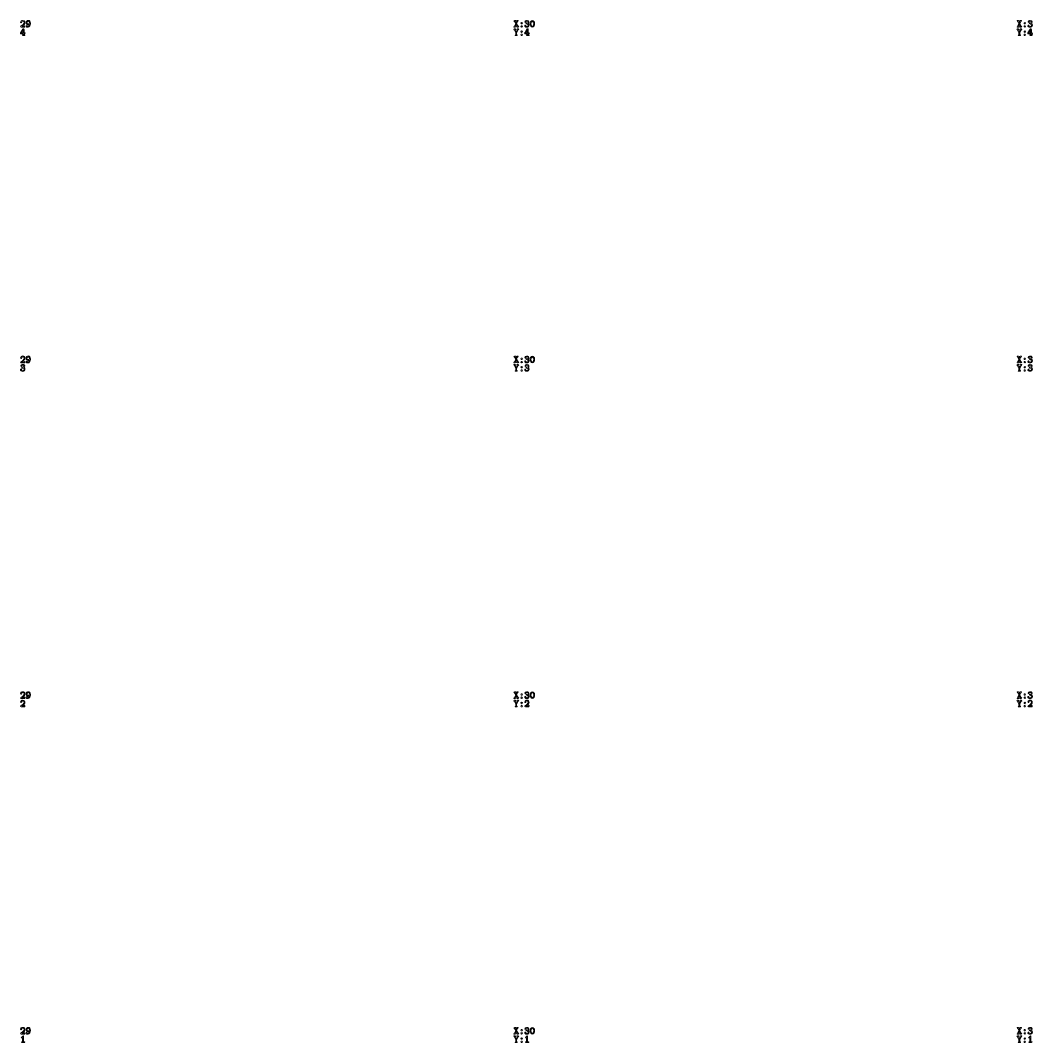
# Model space of a CAD drawing. Extents: x 3411 to 238236, y 6926 to 86361.
# Drawn here: x 220072 to 226103, y 19673 to 25762 of the extents above; entities that cross this region are included whole.
import ezdxf

# ---------------------------------------------------------------- set-up
doc = ezdxf.new("R2010")
doc.units = 13
doc.header["$MEASUREMENT"] = 0
doc.layers.add('L3D0 Base', color=3, linetype='Continuous')

msp = doc.modelspace()

# ---------------------------------------------------------------- linework, layer by layer
at = {"layer": 'L3D0 Base', "lineweight": 0}
for points in [[(220084.4, 25762.3), (220080.6, 25762.3), (220076.7, 25759.7), (220074.1, 25757.1), (220072.8, 25751.9), (220074.1, 25749.4), (220075.4, 25748.1), (220078, 25749.4), (220079.3, 25751.9), (220078, 25753.2), (220080.6, 25757.1), (220084.4, 25758.4), (220094.8, 25759.7), (220090.9, 25761)], [(220118, 25762.3), (220114.1, 25762.3), (220108.9, 25758.4), (220106.4, 25755.8), (220105.1, 25749.4), (220105.1, 25745.5), (220108.9, 25740.3), (220118, 25741.6), (220116.7, 25741.6), (220111.5, 25742.9), (220111.5, 25744.2), (220110.2, 25749.4), (220110.2, 25750.6), (220112.8, 25755.8), (220112.8, 25755.8), (220118, 25758.4), (220127, 25758.4), (220123.1, 25762.3)], [(223021, 25761.7), (223014.8, 25761.7), (223011.7, 25759.4), (223014.8, 25757), (223016.4, 25757), (223022.6, 25743), (223025.7, 25737.6), (223030.4, 25727.4), (223028.8, 25726.7), (223028, 25725.1), (223031.2, 25722.8), (223037.4, 25722.8), (223040.5, 25725.1), (223037.4, 25727.4), (223036.6, 25727.4), (223028, 25743), (223025.7, 25749.2), (223021.8, 25757), (223024.1, 25759.4)], [(223035.8, 25761.7), (223029.6, 25761.7), (223026.5, 25759.4), (223028.8, 25757), (223025.7, 25749.2), (223028, 25743), (223034.3, 25757), (223035.8, 25757), (223038.2, 25759.4)], [(223090.3, 25762.5), (223086.4, 25761.7), (223081.8, 25760.2), (223080.2, 25759.4), (223090.3, 25757.8), (223095, 25756.3), (223096.6, 25753.1), (223094.2, 25747.7), (223088.8, 25746.1), (223085.7, 25745.4), (223084.1, 25743.8), (223087.2, 25741.5), (223089.6, 25741.5), (223091.1, 25740.7), (223095.8, 25739.1), (223098.1, 25733.7), (223095.8, 25729), (223095.8, 25728.2), (223090.3, 25726.7), (223099.7, 25725.1), (223102, 25728.2), (223103.6, 25733.7), (223103.6, 25733.7), (223102, 25739.9), (223101.2, 25739.9), (223097.3, 25743.8), (223100.5, 25747.7), (223102, 25753.1), (223101.2, 25754.7), (223098.1, 25759.4), (223095.8, 25760.9)], [(223116.8, 25760.9), (223112.9, 25756.3), (223111.4, 25753.9), (223109.8, 25748.5), (223109, 25742.2), (223109, 25738.3), (223110.6, 25732.9), (223112.9, 25727.4), (223116.8, 25723.5), (223122.3, 25722), (223122.3, 25722), (223126.9, 25723.5), (223122.3, 25726.7), (223119.9, 25726.7), (223116, 25731.3), (223114.5, 25736.8), (223113.7, 25743), (223114.5, 25748.5), (223116.8, 25753.1), (223117.6, 25754.7), (223122.3, 25757.8)], [(223122.3, 25762.5), (223122.3, 25762.5), (223116.8, 25760.9), (223122.3, 25757.8), (223123.8, 25757), (223127.7, 25753.1), (223129.3, 25749.2), (223130.1, 25743), (223129.3, 25736.8), (223127.7, 25731.3), (223126.2, 25729), (223122.3, 25726.7), (223126.9, 25723.5), (223131.6, 25727.4), (223132.4, 25730.6), (223134.7, 25736), (223135.5, 25742.2), (223134.7, 25745.4), (223134, 25751.6), (223131.6, 25756.3), (223126.9, 25760.9)], [(226019.4, 25761.7), (226013.2, 25761.7), (226010.8, 25759.4), (226013.2, 25757), (226014.7, 25757), (226021.7, 25743), (226024.1, 25737.6), (226029.5, 25727.4), (226027.2, 25726.7), (226026.4, 25725.1), (226029.5, 25722.8), (226035.7, 25722.8), (226038.9, 25725.1), (226035.7, 25727.4), (226035, 25727.4), (226026.4, 25743), (226024.1, 25749.2), (226020.2, 25757), (226022.5, 25759.4)], [(226034.2, 25761.7), (226027.9, 25761.7), (226024.8, 25759.4), (226027.2, 25757), (226024.1, 25749.2), (226026.4, 25743), (226033.4, 25757), (226034.2, 25757), (226037.3, 25759.4)], [(226088.7, 25762.5), (226084.8, 25761.7), (226080.1, 25760.2), (226079.3, 25759.4), (226088.7, 25757.8), (226093.4, 25756.3), (226094.9, 25753.1), (226092.6, 25747.7), (226087.9, 25746.1), (226084, 25745.4), (226082.5, 25743.8), (226085.6, 25741.5), (226088.7, 25741.5), (226089.5, 25740.7), (226094.9, 25739.1), (226096.5, 25733.7), (226094.9, 25729), (226094.1, 25728.2), (226088.7, 25726.7), (226098, 25725.1), (226100.4, 25728.2), (226101.9, 25733.7), (226101.9, 25733.7), (226100.4, 25739.9), (226099.6, 25739.9), (226095.7, 25743.8), (226098.8, 25747.7), (226100.4, 25753.1), (226100.4, 25754.7), (226097.3, 25759.4), (226094.1, 25760.9)], [(220089.6, 25713.2), (220088.3, 25713.2), (220087, 25711.9), (220085.7, 25710.6), (220071.5, 25688.7), (220071.5, 25686.1), (220071.5, 25683.5), (220074.1, 25683.5), (220088.3, 25683.5), (220088.3, 25677.1), (220085.7, 25677.1), (220083.1, 25674.5), (220085.7, 25673.2), (220096, 25673.2), (220098.6, 25674.5), (220098.6, 25677.1), (220097.3, 25677.1), (220096, 25677.1), (220093.5, 25677.1), (220093.5, 25683.5), (220097.3, 25683.5), (220099.9, 25686.1), (220097.3, 25688.7), (220093.5, 25688.7), (220076.7, 25688.7), (220088.3, 25708.1), (220093.5, 25709.4), (220092.2, 25711.9)], [(220094.8, 25759.7), (220084.4, 25758.4), (220085.7, 25758.4), (220090.9, 25755.8), (220092.2, 25755.8), (220093.5, 25749.4), (220093.5, 25749.4), (220092.2, 25744.2), (220087, 25739), (220074.1, 25727.4), (220072.8, 25724.8), (220075.4, 25722.3), (220096, 25722.3), (220098.6, 25723.5), (220098.6, 25726.1), (220098.6, 25727.4), (220081.8, 25727.4), (220081.8, 25728.7), (220087, 25732.6), (220088.3, 25733.9), (220092.2, 25736.5), (220094.8, 25739), (220097.3, 25744.2), (220098.6, 25749.4), (220098.6, 25754.5)], [(220093.5, 25709.4), (220088.3, 25708.1), (220088.3, 25688.7), (220076.7, 25688.7), (220093.5, 25688.7)], [(220096, 25730), (220094.8, 25730), (220093.5, 25727.4), (220081.8, 25727.4), (220098.6, 25727.4), (220098.6, 25730)], [(220108.9, 25732.6), (220106.4, 25731.3), (220106.4, 25728.7), (220106.4, 25727.4), (220107.7, 25724.8), (220115.4, 25727.4), (220111.5, 25727.4), (220112.8, 25728.7), (220111.5, 25731.3)], [(220127, 25758.4), (220118, 25758.4), (220119.3, 25758.4), (220123.1, 25754.5), (220124.4, 25753.2), (220125.7, 25748.1), (220123.1, 25742.9), (220123.1, 25742.9), (220118, 25741.6), (220108.9, 25740.3), (220125.7, 25739), (220124.4, 25735.2), (220121.9, 25730), (220120.6, 25728.7), (220115.4, 25727.4), (220107.7, 25724.8), (220110.2, 25722.3), (220115.4, 25722.3), (220116.7, 25722.3), (220121.9, 25723.5), (220125.7, 25727.4), (220128.3, 25731.3), (220129.6, 25736.5), (220130.9, 25742.9), (220130.9, 25746.8), (220129.6, 25751.9), (220129.6, 25753.2)], [(220108.9, 25740.3), (220111.5, 25737.7), (220116.7, 25736.5), (220120.6, 25736.5), (220125.7, 25739)], [(223020.2, 25711.9), (223014, 25711.9), (223010.9, 25709.5), (223014, 25707.2), (223014.8, 25707.2), (223023.4, 25687.7), (223025.7, 25694), (223020.2, 25707.2), (223022.6, 25709.5)], [(223022.6, 25743), (223015.6, 25727.4), (223014, 25727.4), (223011.7, 25725.1), (223014, 25722.8), (223020.2, 25722.8), (223023.4, 25725.1), (223021, 25727.4), (223025.7, 25737.6)], [(223038.2, 25711.9), (223031.9, 25711.9), (223028.8, 25709.5), (223031.2, 25707.2), (223025.7, 25694), (223023.4, 25687.7), (223023.4, 25677.6), (223022.6, 25677.6), (223019.5, 25674.5), (223020.2, 25672.9), (223021, 25672.9), (223022.6, 25672.1), (223029.6, 25672.1), (223031.9, 25674.5), (223031.9, 25676.8), (223030.4, 25676.8), (223029.6, 25677.6), (223028, 25677.6), (223028, 25687.7), (223036.6, 25707.2), (223038.2, 25707.2), (223040.5, 25709.5)], [(223057.6, 25750.8), (223055.3, 25749.2), (223053.7, 25746.1), (223055.3, 25743), (223057.6, 25741.5), (223060.7, 25743), (223062.3, 25746.1), (223060.7, 25749.2)], [(223057.6, 25731.3), (223055.3, 25729.8), (223053.7, 25726.7), (223055.3, 25723.5), (223057.6, 25722.8), (223060.7, 25723.5), (223062.3, 25726.7), (223060.7, 25729.8)], [(223057.6, 25700.2), (223055.3, 25699.4), (223053.7, 25696.3), (223055.3, 25693.2), (223057.6, 25691.6), (223060.7, 25693.2), (223062.3, 25696.3), (223060.7, 25699.4)], [(223094.2, 25712.6), (223092.7, 25712.6), (223091.1, 25711.9), (223089.6, 25711.1), (223076.3, 25688.5), (223075.5, 25686.2), (223076.3, 25683.8), (223078.7, 25683), (223092.7, 25683), (223092.7, 25677.6), (223089.6, 25677.6), (223087.2, 25674.5), (223089.6, 25672.1), (223100.5, 25672.1), (223103.6, 25674.5), (223102.8, 25676.8), (223102, 25676.8), (223100.5, 25677.6), (223097.3, 25677.6), (223097.3, 25683), (223101.2, 25683), (223104.4, 25685.4), (223101.2, 25687.7), (223097.3, 25687.7), (223081, 25687.7), (223092.7, 25707.2), (223097.3, 25709.5), (223096.6, 25711.9)], [(223079.4, 25735.2), (223077.1, 25733.7), (223076.3, 25731.3), (223077.1, 25729), (223080.2, 25724.3), (223084.1, 25722.8), (223090.3, 25722), (223095, 25722.8), (223099.7, 25725.1), (223090.3, 25726.7), (223085.7, 25727.4), (223082.6, 25729.8), (223082.6, 25731.3), (223081.8, 25733.7)], [(223080.2, 25759.4), (223077.9, 25754.7), (223079.4, 25751.6), (223081.8, 25750.8), (223083.3, 25752.4), (223084.9, 25754.7), (223084.1, 25756.3), (223084.9, 25756.3), (223090.3, 25757.8)], [(223097.3, 25709.5), (223092.7, 25707.2), (223092.7, 25687.7), (223081, 25687.7), (223097.3, 25687.7)], [(226018.6, 25711.9), (226012.4, 25711.9), (226009.3, 25709.5), (226012.4, 25707.2), (226013.2, 25707.2), (226021.7, 25687.7), (226024.1, 25694), (226018.6, 25707.2), (226020.9, 25709.5)], [(226021.7, 25743), (226013.9, 25727.4), (226012.4, 25727.4), (226010, 25725.1), (226012.4, 25722.8), (226018.6, 25722.8), (226021.7, 25725.1), (226019.4, 25727.4), (226024.1, 25737.6)], [(226036.5, 25711.9), (226030.3, 25711.9), (226027.2, 25709.5), (226029.5, 25707.2), (226024.1, 25694), (226021.7, 25687.7), (226021.7, 25677.6), (226020.9, 25677.6), (226017.8, 25674.5), (226018.6, 25672.9), (226019.4, 25672.9), (226020.9, 25672.1), (226027.9, 25672.1), (226031.1, 25674.5), (226030.3, 25676.8), (226029.5, 25676.8), (226027.9, 25677.6), (226027.2, 25677.6), (226027.2, 25687.7), (226035.7, 25707.2), (226036.5, 25707.2), (226039.6, 25709.5)], [(226056.8, 25750.8), (226053.6, 25749.2), (226052.1, 25746.1), (226053.6, 25743), (226056, 25741.5), (226059.1, 25743), (226060.7, 25746.1), (226059.1, 25749.2)], [(226056.8, 25731.3), (226053.6, 25729.8), (226052.1, 25726.7), (226053.6, 25723.5), (226056, 25722.8), (226059.1, 25723.5), (226060.7, 25726.7), (226059.1, 25729.8)], [(226056.8, 25700.2), (226053.6, 25699.4), (226052.1, 25696.3), (226053.6, 25693.2), (226056, 25691.6), (226059.1, 25693.2), (226060.7, 25696.3), (226059.1, 25699.4)], [(226092.6, 25712.6), (226091, 25712.6), (226089.5, 25711.9), (226087.9, 25711.1), (226074.7, 25688.5), (226073.9, 25686.2), (226074.7, 25683.8), (226077, 25683), (226091.8, 25683), (226091.8, 25677.6), (226087.9, 25677.6), (226085.6, 25674.5), (226087.9, 25672.1), (226098.8, 25672.1), (226101.9, 25674.5), (226101.2, 25676.8), (226100.4, 25676.8), (226098.8, 25677.6), (226095.7, 25677.6), (226095.7, 25683), (226099.6, 25683), (226102.7, 25685.4), (226099.6, 25687.7), (226095.7, 25687.7), (226079.3, 25687.7), (226091, 25707.2), (226095.7, 25709.5), (226094.9, 25711.9)], [(226077.8, 25735.2), (226076.2, 25733.7), (226074.7, 25731.3), (226075.5, 25729), (226078.6, 25724.3), (226082.5, 25722.8), (226088.7, 25722), (226093.4, 25722.8), (226098, 25725.1), (226088.7, 25726.7), (226084, 25727.4), (226080.9, 25729.8), (226080.9, 25731.3), (226080.1, 25733.7)], [(226079.3, 25759.4), (226077, 25754.7), (226077.8, 25751.6), (226080.1, 25750.8), (226081.7, 25752.4), (226083.2, 25754.7), (226082.5, 25756.3), (226083.2, 25756.3), (226088.7, 25757.8)], [(226095.7, 25709.5), (226091, 25707.2), (226091, 25687.7), (226079.3, 25687.7), (226095.7, 25687.7)], [(223057.6, 25681.5), (223055.3, 25679.9), (223053.7, 25676.8), (223055.3, 25673.7), (223057.6, 25672.1), (223060.7, 25673.7), (223062.3, 25676.8), (223060.7, 25679.9)], [(226056.8, 25681.5), (226053.6, 25679.9), (226052.1, 25676.8), (226053.6, 25673.7), (226056, 25672.1), (226059.1, 25673.7), (226060.7, 25676.8), (226059.1, 25679.9)], [(220084.4, 23763.3), (220080.6, 23762.1), (220076.7, 23759.5), (220074.1, 23756.9), (220072.8, 23751.7), (220074.1, 23749.1), (220075.4, 23747.9), (220078, 23749.1), (220079.3, 23751.7), (220078, 23754.3), (220080.6, 23756.9), (220084.4, 23758.2), (220094.8, 23759.5), (220090.9, 23762.1)], [(220094.8, 23759.5), (220084.4, 23758.2), (220085.7, 23758.2), (220090.9, 23755.6), (220092.2, 23755.6), (220093.5, 23750.4), (220093.5, 23749.1), (220092.2, 23744), (220087, 23738.8), (220074.1, 23727.2), (220072.8, 23725.9), (220075.4, 23723.3), (220096, 23723.3), (220098.6, 23723.3), (220098.6, 23725.9), (220098.6, 23727.2), (220081.8, 23727.2), (220081.8, 23728.5), (220087, 23732.4), (220088.3, 23733.7), (220092.2, 23737.5), (220094.8, 23740.1), (220097.3, 23745.3), (220098.6, 23750.4), (220098.6, 23754.3)], [(220118, 23763.3), (220114.1, 23762.1), (220108.9, 23759.5), (220106.4, 23755.6), (220105.1, 23749.1), (220105.1, 23745.3), (220108.9, 23740.1), (220118, 23741.4), (220116.7, 23741.4), (220111.5, 23744), (220111.5, 23744), (220110.2, 23749.1), (220110.2, 23750.4), (220112.8, 23755.6), (220112.8, 23755.6), (220118, 23758.2), (220127, 23758.2), (220123.1, 23762.1)], [(220127, 23758.2), (220118, 23758.2), (220119.3, 23758.2), (220123.1, 23754.3), (220124.4, 23753), (220125.7, 23747.9), (220123.1, 23742.7), (220123.1, 23742.7), (220118, 23741.4), (220108.9, 23740.1), (220125.7, 23738.8), (220124.4, 23736.2), (220121.9, 23731.1), (220120.6, 23728.5), (220115.4, 23727.2), (220107.7, 23724.6), (220110.2, 23723.3), (220115.4, 23722), (220116.7, 23722), (220121.9, 23723.3), (220125.7, 23728.5), (220128.3, 23731.1), (220129.6, 23736.2), (220130.9, 23742.7), (220130.9, 23746.6), (220129.6, 23753), (220129.6, 23753)], [(223021, 23761.8), (223014.8, 23761.8), (223011.7, 23759.4), (223014.8, 23757.1), (223016.4, 23757.1), (223022.6, 23743.1), (223025.7, 23737.6), (223030.4, 23727.5), (223028.8, 23726.7), (223028, 23725.2), (223031.2, 23722.8), (223037.4, 23722.8), (223040.5, 23725.2), (223037.4, 23727.5), (223036.6, 23727.5), (223028, 23743.9), (223025.7, 23749.3), (223021.8, 23757.1), (223024.1, 23759.4)], [(223035.8, 23761.8), (223029.6, 23761.8), (223026.5, 23759.4), (223028.8, 23757.1), (223025.7, 23749.3), (223028, 23743.9), (223034.3, 23757.1), (223035.8, 23757.1), (223038.2, 23759.4)], [(223057.6, 23750.9), (223055.3, 23749.3), (223053.7, 23746.2), (223055.3, 23743.1), (223057.6, 23741.5), (223060.7, 23743.1), (223062.3, 23746.2), (223060.7, 23749.3)], [(223080.2, 23759.4), (223077.9, 23754.8), (223079.4, 23752.4), (223081.8, 23750.9), (223083.3, 23752.4), (223084.9, 23754.8), (223084.1, 23756.3), (223084.9, 23756.3), (223090.3, 23757.9)], [(223090.3, 23762.5), (223086.4, 23762.5), (223081.8, 23760.2), (223080.2, 23759.4), (223090.3, 23757.9), (223095, 23756.3), (223096.6, 23753.2), (223094.2, 23747.7), (223088.8, 23746.2), (223085.7, 23745.4), (223084.1, 23743.9), (223087.2, 23741.5), (223089.6, 23741.5), (223091.1, 23741.5), (223095.8, 23739.2), (223098.1, 23733.7), (223095.8, 23729.1), (223095.8, 23728.3), (223090.3, 23726.7), (223099.7, 23725.2), (223102, 23728.3), (223103.6, 23733.7), (223103.6, 23734.5), (223102, 23740), (223101.2, 23740), (223097.3, 23743.9), (223100.5, 23747.7), (223102, 23753.2), (223101.2, 23754.8), (223098.1, 23759.4), (223095.8, 23761.8)], [(223116.8, 23761), (223112.9, 23756.3), (223111.4, 23754), (223109.8, 23748.5), (223109, 23742.3), (223109, 23738.4), (223110.6, 23733), (223112.9, 23727.5), (223116.8, 23723.6), (223122.3, 23722), (223122.3, 23722), (223126.9, 23723.6), (223122.3, 23726.7), (223119.9, 23726.7), (223116, 23731.4), (223114.5, 23736.8), (223113.7, 23743.1), (223114.5, 23748.5), (223116.8, 23753.2), (223117.6, 23755.5), (223122.3, 23757.9)], [(223122.3, 23762.5), (223122.3, 23762.5), (223116.8, 23761), (223122.3, 23757.9), (223123.8, 23757.1), (223127.7, 23753.2), (223129.3, 23749.3), (223130.1, 23743.1), (223129.3, 23736.8), (223127.7, 23731.4), (223126.2, 23729.1), (223122.3, 23726.7), (223126.9, 23723.6), (223131.6, 23727.5), (223132.4, 23730.6), (223134.7, 23736.1), (223135.5, 23742.3), (223134.7, 23746.2), (223134, 23751.6), (223131.6, 23757.1), (223126.9, 23761)], [(226019.4, 23761.8), (226013.2, 23761.8), (226010.8, 23759.4), (226013.2, 23757.1), (226014.7, 23757.1), (226021.7, 23743.1), (226024.1, 23737.6), (226029.5, 23727.5), (226027.2, 23726.7), (226026.4, 23725.2), (226029.5, 23722.8), (226035.7, 23722.8), (226038.9, 23725.2), (226035.7, 23727.5), (226035, 23727.5), (226026.4, 23743.9), (226024.1, 23749.3), (226020.2, 23757.1), (226022.5, 23759.4)], [(226034.2, 23761.8), (226027.9, 23761.8), (226024.8, 23759.4), (226027.2, 23757.1), (226024.1, 23749.3), (226026.4, 23743.9), (226033.4, 23757.1), (226034.2, 23757.1), (226037.3, 23759.4)], [(226056.8, 23750.9), (226053.6, 23749.3), (226052.1, 23746.2), (226053.6, 23743.1), (226056, 23741.5), (226059.1, 23743.1), (226060.7, 23746.2), (226059.1, 23749.3)], [(226079.3, 23759.4), (226077, 23754.8), (226077.8, 23752.4), (226080.1, 23750.9), (226081.7, 23752.4), (226083.2, 23754.8), (226082.5, 23756.3), (226083.2, 23756.3), (226088.7, 23757.9)], [(226088.7, 23762.5), (226084.8, 23762.5), (226080.1, 23760.2), (226079.3, 23759.4), (226088.7, 23757.9), (226093.4, 23756.3), (226094.9, 23753.2), (226092.6, 23747.7), (226087.9, 23746.2), (226084, 23745.4), (226082.5, 23743.9), (226085.6, 23741.5), (226088.7, 23741.5), (226089.5, 23741.5), (226094.9, 23739.2), (226096.5, 23733.7), (226094.9, 23729.1), (226094.1, 23728.3), (226088.7, 23726.7), (226098, 23725.2), (226100.4, 23728.3), (226101.9, 23733.7), (226101.9, 23734.5), (226100.4, 23740), (226099.6, 23740), (226095.7, 23743.9), (226098.8, 23747.7), (226100.4, 23753.2), (226100.4, 23754.8), (226097.3, 23759.4), (226094.1, 23761.8)], [(220076.7, 23710.4), (220074.1, 23705.3), (220075.4, 23702.7), (220076.7, 23701.4), (220079.3, 23702.7), (220080.6, 23705.3), (220080.6, 23706.6), (220080.6, 23706.6), (220085.7, 23707.9)], [(220085.7, 23713), (220081.8, 23713), (220076.7, 23710.4), (220076.7, 23710.4), (220085.7, 23707.9), (220090.9, 23706.6), (220092.2, 23704), (220089.6, 23698.8), (220084.4, 23696.2), (220080.6, 23696.2), (220080.6, 23693.7), (220083.1, 23691.1), (220085.7, 23691.1), (220087, 23691.1), (220092.2, 23689.8), (220094.8, 23684.6), (220092.2, 23679.5), (220090.9, 23678.2), (220085.7, 23676.9), (220096, 23675.6), (220097.3, 23678.2), (220098.6, 23684.6), (220098.6, 23684.6), (220097.3, 23689.8), (220097.3, 23689.8), (220093.5, 23694.9), (220096, 23697.5), (220097.3, 23704), (220097.3, 23705.3), (220094.8, 23710.4), (220092.2, 23711.7)], [(220096, 23731.1), (220094.8, 23729.8), (220093.5, 23727.2), (220081.8, 23727.2), (220098.6, 23727.2), (220098.6, 23729.8)], [(220108.9, 23732.4), (220106.4, 23731.1), (220106.4, 23728.5), (220106.4, 23727.2), (220107.7, 23724.6), (220115.4, 23727.2), (220111.5, 23727.2), (220112.8, 23729.8), (220111.5, 23731.1)], [(220108.9, 23740.1), (220111.5, 23737.5), (220116.7, 23736.2), (220120.6, 23736.2), (220125.7, 23738.8)], [(223020.2, 23711.9), (223014, 23711.9), (223010.9, 23709.6), (223014, 23707.3), (223014.8, 23707.3), (223023.4, 23688.6), (223025.7, 23694), (223020.2, 23707.3), (223022.6, 23709.6)], [(223022.6, 23743.1), (223015.6, 23727.5), (223014, 23727.5), (223011.7, 23725.2), (223014, 23722.8), (223020.2, 23722.8), (223023.4, 23725.2), (223021, 23727.5), (223025.7, 23737.6)], [(223038.2, 23711.9), (223031.9, 23711.9), (223028.8, 23709.6), (223031.2, 23707.3), (223025.7, 23694), (223023.4, 23688.6), (223023.4, 23677.7), (223022.6, 23677.7), (223019.5, 23675.3), (223020.2, 23673), (223021, 23673), (223022.6, 23672.2), (223029.6, 23672.2), (223031.9, 23675.3), (223031.9, 23676.9), (223030.4, 23677.7), (223029.6, 23677.7), (223028, 23677.7), (223028, 23688.6), (223036.6, 23707.3), (223038.2, 23707.3), (223040.5, 23709.6)], [(223057.6, 23731.4), (223055.3, 23729.8), (223053.7, 23726.7), (223055.3, 23723.6), (223057.6, 23722.8), (223060.7, 23723.6), (223062.3, 23726.7), (223060.7, 23729.8)], [(223057.6, 23700.2), (223055.3, 23699.5), (223053.7, 23696.3), (223055.3, 23693.2), (223057.6, 23691.7), (223060.7, 23693.2), (223062.3, 23696.3), (223060.7, 23699.5)], [(223079.4, 23735.3), (223077.1, 23734.5), (223076.3, 23731.4), (223077.1, 23729.1), (223080.2, 23724.4), (223084.1, 23722.8), (223090.3, 23722), (223095, 23722.8), (223099.7, 23725.2), (223090.3, 23726.7), (223085.7, 23727.5), (223082.6, 23729.8), (223082.6, 23731.4), (223081.8, 23733.7)], [(223080.2, 23709.6), (223078.7, 23704.9), (223079.4, 23701.8), (223081.8, 23701), (223083.3, 23701.8), (223084.9, 23704.9), (223084.1, 23706.5), (223084.9, 23706.5), (223090.3, 23708)], [(223090.3, 23712.7), (223086.4, 23711.9), (223081.8, 23710.4), (223080.2, 23709.6), (223090.3, 23708), (223095, 23706.5), (223096.6, 23703.4), (223094.2, 23697.9), (223088.8, 23696.3), (223085.7, 23695.6), (223084.1, 23694), (223087.2, 23690.9), (223089.6, 23690.9), (223091.1, 23690.9), (223095.8, 23689.3), (223098.1, 23683.9), (223095.8, 23679.2), (223095.8, 23678.4), (223090.3, 23676.9), (223099.7, 23675.3), (223102, 23678.4), (223103.6, 23683.9), (223103.6, 23683.9), (223102, 23690.1), (223101.2, 23690.1), (223097.3, 23694), (223100.5, 23697.9), (223102, 23703.4), (223101.2, 23704.9), (223098.1, 23709.6), (223095.8, 23711.1)], [(226018.6, 23711.9), (226012.4, 23711.9), (226009.3, 23709.6), (226012.4, 23707.3), (226013.2, 23707.3), (226021.7, 23688.6), (226024.1, 23694), (226018.6, 23707.3), (226020.9, 23709.6)], [(226021.7, 23743.1), (226013.9, 23727.5), (226012.4, 23727.5), (226010, 23725.2), (226012.4, 23722.8), (226018.6, 23722.8), (226021.7, 23725.2), (226019.4, 23727.5), (226024.1, 23737.6)], [(226036.5, 23711.9), (226030.3, 23711.9), (226027.2, 23709.6), (226029.5, 23707.3), (226024.1, 23694), (226021.7, 23688.6), (226021.7, 23677.7), (226020.9, 23677.7), (226017.8, 23675.3), (226018.6, 23673), (226019.4, 23673), (226020.9, 23672.2), (226027.9, 23672.2), (226031.1, 23675.3), (226030.3, 23676.9), (226029.5, 23677.7), (226027.9, 23677.7), (226027.2, 23677.7), (226027.2, 23688.6), (226035.7, 23707.3), (226036.5, 23707.3), (226039.6, 23709.6)], [(226056.8, 23731.4), (226053.6, 23729.8), (226052.1, 23726.7), (226053.6, 23723.6), (226056, 23722.8), (226059.1, 23723.6), (226060.7, 23726.7), (226059.1, 23729.8)], [(226056.8, 23700.2), (226053.6, 23699.5), (226052.1, 23696.3), (226053.6, 23693.2), (226056, 23691.7), (226059.1, 23693.2), (226060.7, 23696.3), (226059.1, 23699.5)], [(226077.8, 23735.3), (226076.2, 23734.5), (226074.7, 23731.4), (226075.5, 23729.1), (226078.6, 23724.4), (226082.5, 23722.8), (226088.7, 23722), (226093.4, 23722.8), (226098, 23725.2), (226088.7, 23726.7), (226084, 23727.5), (226080.9, 23729.8), (226080.9, 23731.4), (226080.1, 23733.7)], [(226079.3, 23709.6), (226077, 23704.9), (226077.8, 23701.8), (226080.1, 23701), (226081.7, 23701.8), (226083.2, 23704.9), (226082.5, 23706.5), (226083.2, 23706.5), (226088.7, 23708)], [(226088.7, 23712.7), (226084.8, 23711.9), (226080.1, 23710.4), (226079.3, 23709.6), (226088.7, 23708), (226093.4, 23706.5), (226094.9, 23703.4), (226092.6, 23697.9), (226087.9, 23696.3), (226084, 23695.6), (226082.5, 23694), (226085.6, 23690.9), (226088.7, 23690.9), (226089.5, 23690.9), (226094.9, 23689.3), (226096.5, 23683.9), (226094.9, 23679.2), (226094.1, 23678.4), (226088.7, 23676.9), (226098, 23675.3), (226100.4, 23678.4), (226101.9, 23683.9), (226101.9, 23683.9), (226100.4, 23690.1), (226099.6, 23690.1), (226095.7, 23694), (226098.8, 23697.9), (226100.4, 23703.4), (226100.4, 23704.9), (226097.3, 23709.6), (226094.1, 23711.1)], [(220075.4, 23685.9), (220072.8, 23684.6), (220072.8, 23682), (220072.8, 23679.5), (220076.7, 23674.3), (220079.3, 23673), (220085.7, 23671.7), (220090.9, 23673), (220096, 23675.6), (220085.7, 23676.9), (220081.8, 23678.2), (220078, 23679.5), (220078, 23682), (220078, 23684.6)], [(223057.6, 23681.6), (223055.3, 23680), (223053.7, 23676.9), (223055.3, 23673.8), (223057.6, 23672.2), (223060.7, 23673.8), (223062.3, 23676.9), (223060.7, 23680)], [(223079.4, 23684.7), (223077.1, 23683.9), (223076.3, 23681.6), (223077.1, 23679.2), (223080.2, 23674.5), (223084.1, 23673), (223090.3, 23672.2), (223095, 23673), (223099.7, 23675.3), (223090.3, 23676.9), (223085.7, 23677.7), (223082.6, 23680), (223082.6, 23681.6), (223081.8, 23683.9)], [(226056.8, 23681.6), (226053.6, 23680), (226052.1, 23676.9), (226053.6, 23673.8), (226056, 23672.2), (226059.1, 23673.8), (226060.7, 23676.9), (226059.1, 23680)], [(226077.8, 23684.7), (226076.2, 23683.9), (226074.7, 23681.6), (226075.5, 23679.2), (226078.6, 23674.5), (226082.5, 23673), (226088.7, 23672.2), (226093.4, 23673), (226098, 23675.3), (226088.7, 23676.9), (226084, 23677.7), (226080.9, 23680), (226080.9, 23681.6), (226080.1, 23683.9)], [(220084.4, 21763.1), (220080.6, 21761.8), (220076.7, 21759.3), (220074.1, 21758), (220072.8, 21751.5), (220074.1, 21748.9), (220075.4, 21748.9), (220078, 21748.9), (220079.3, 21751.5), (220078, 21754.1), (220080.6, 21756.7), (220084.4, 21758), (220094.8, 21759.3), (220090.9, 21761.8)], [(220094.8, 21759.3), (220084.4, 21758), (220085.7, 21758), (220090.9, 21756.7), (220092.2, 21755.4), (220093.5, 21750.2), (220093.5, 21748.9), (220092.2, 21743.8), (220087, 21738.6), (220074.1, 21727), (220072.8, 21725.7), (220075.4, 21723.1), (220096, 21723.1), (220098.6, 21723.1), (220098.6, 21725.7), (220098.6, 21728.3), (220081.8, 21728.3), (220081.8, 21728.3), (220087, 21732.2), (220088.3, 21733.4), (220092.2, 21737.3), (220094.8, 21739.9), (220097.3, 21745.1), (220098.6, 21750.2), (220098.6, 21754.1)], [(220118, 21763.1), (220114.1, 21761.8), (220108.9, 21759.3), (220106.4, 21755.4), (220105.1, 21750.2), (220105.1, 21745.1), (220108.9, 21739.9), (220118, 21741.2), (220116.7, 21741.2), (220111.5, 21743.8), (220111.5, 21743.8), (220110.2, 21750.2), (220110.2, 21750.2), (220112.8, 21755.4), (220112.8, 21756.7), (220118, 21758), (220127, 21759.3), (220123.1, 21761.8)], [(220127, 21759.3), (220118, 21758), (220119.3, 21758), (220123.1, 21755.4), (220124.4, 21754.1), (220125.7, 21747.6), (220123.1, 21743.8), (220123.1, 21743.8), (220118, 21741.2), (220108.9, 21739.9), (220125.7, 21739.9), (220124.4, 21736), (220121.9, 21730.9), (220120.6, 21729.6), (220115.4, 21727), (220107.7, 21724.4), (220110.2, 21723.1), (220115.4, 21721.8), (220116.7, 21721.8), (220121.9, 21724.4), (220125.7, 21728.3), (220128.3, 21730.9), (220129.6, 21736), (220130.9, 21742.5), (220130.9, 21746.4), (220129.6, 21752.8), (220129.6, 21754.1)], [(223021, 21761.8), (223014.8, 21761.8), (223011.7, 21759.5), (223014.8, 21757.2), (223016.4, 21757.2), (223022.6, 21743.9), (223025.7, 21738.5), (223030.4, 21727.6), (223028.8, 21726.8), (223028, 21725.2), (223031.2, 21722.9), (223037.4, 21722.9), (223040.5, 21725.2), (223037.4, 21727.6), (223036.6, 21727.6), (223028, 21743.9), (223025.7, 21749.4), (223021.8, 21757.2), (223024.1, 21759.5)], [(223022.6, 21743.9), (223015.6, 21727.6), (223014, 21727.6), (223011.7, 21725.2), (223014, 21722.9), (223020.2, 21722.9), (223023.4, 21725.2), (223021, 21727.6), (223025.7, 21738.5)], [(223035.8, 21761.8), (223029.6, 21761.8), (223026.5, 21759.5), (223028.8, 21757.2), (223025.7, 21749.4), (223028, 21743.9), (223034.3, 21757.2), (223035.8, 21757.2), (223038.2, 21759.5)], [(223057.6, 21750.9), (223055.3, 21749.4), (223053.7, 21746.3), (223055.3, 21743.1), (223057.6, 21741.6), (223060.7, 21743.1), (223062.3, 21746.3), (223060.7, 21749.4)], [(223080.2, 21759.5), (223077.9, 21754.8), (223079.4, 21752.5), (223081.8, 21751.7), (223083.3, 21752.5), (223084.9, 21754.8), (223084.1, 21756.4), (223084.9, 21756.4), (223090.3, 21757.9)], [(223090.3, 21762.6), (223086.4, 21762.6), (223081.8, 21760.3), (223080.2, 21759.5), (223090.3, 21757.9), (223095, 21756.4), (223096.6, 21753.3), (223094.2, 21748.6), (223088.8, 21746.3), (223085.7, 21746.3), (223084.1, 21743.9), (223087.2, 21741.6), (223089.6, 21741.6), (223091.1, 21741.6), (223095.8, 21739.2), (223098.1, 21733.8), (223095.8, 21729.1), (223095.8, 21728.3), (223090.3, 21726.8), (223099.7, 21726), (223102, 21728.3), (223103.6, 21733.8), (223103.6, 21734.6), (223102, 21740), (223101.2, 21740), (223097.3, 21743.9), (223100.5, 21747.8), (223102, 21753.3), (223101.2, 21754.8), (223098.1, 21760.3), (223095.8, 21761.8)], [(223116.8, 21761), (223112.9, 21757.2), (223111.4, 21754), (223109.8, 21748.6), (223109, 21742.4), (223109, 21738.5), (223110.6, 21733), (223112.9, 21727.6), (223116.8, 21723.7), (223122.3, 21722.1), (223122.3, 21722.1), (223126.9, 21723.7), (223122.3, 21726.8), (223119.9, 21727.6), (223116, 21731.5), (223114.5, 21736.9), (223113.7, 21743.1), (223114.5, 21748.6), (223116.8, 21754), (223117.6, 21755.6), (223122.3, 21757.9)], [(223122.3, 21762.6), (223122.3, 21762.6), (223116.8, 21761), (223122.3, 21757.9), (223123.8, 21757.9), (223127.7, 21754), (223129.3, 21749.4), (223130.1, 21743.1), (223129.3, 21736.9), (223127.7, 21731.5), (223126.2, 21729.1), (223122.3, 21726.8), (223126.9, 21723.7), (223131.6, 21727.6), (223132.4, 21730.7), (223134.7, 21736.1), (223135.5, 21742.4), (223134.7, 21746.3), (223134, 21751.7), (223131.6, 21757.2), (223126.9, 21761)], [(226021.7, 21743.9), (226013.9, 21727.6), (226012.4, 21727.6), (226010, 21725.2), (226012.4, 21722.9), (226018.6, 21722.9), (226021.7, 21725.2), (226019.4, 21727.6), (226024.1, 21738.5)], [(226019.4, 21761.8), (226013.2, 21761.8), (226010.8, 21759.5), (226013.2, 21757.2), (226014.7, 21757.2), (226021.7, 21743.9), (226024.1, 21738.5), (226029.5, 21727.6), (226027.2, 21726.8), (226026.4, 21725.2), (226029.5, 21722.9), (226035.7, 21722.9), (226038.9, 21725.2), (226035.7, 21727.6), (226035, 21727.6), (226026.4, 21743.9), (226024.1, 21749.4), (226020.2, 21757.2), (226022.5, 21759.5)], [(226034.2, 21761.8), (226027.9, 21761.8), (226024.8, 21759.5), (226027.2, 21757.2), (226024.1, 21749.4), (226026.4, 21743.9), (226033.4, 21757.2), (226034.2, 21757.2), (226037.3, 21759.5)], [(226056.8, 21750.9), (226053.6, 21749.4), (226052.1, 21746.3), (226053.6, 21743.1), (226056, 21741.6), (226059.1, 21743.1), (226060.7, 21746.3), (226059.1, 21749.4)], [(226079.3, 21759.5), (226077, 21754.8), (226077.8, 21752.5), (226080.1, 21751.7), (226081.7, 21752.5), (226083.2, 21754.8), (226082.5, 21756.4), (226083.2, 21756.4), (226088.7, 21757.9)], [(226088.7, 21762.6), (226084.8, 21762.6), (226080.1, 21760.3), (226079.3, 21759.5), (226088.7, 21757.9), (226093.4, 21756.4), (226094.9, 21753.3), (226092.6, 21748.6), (226087.9, 21746.3), (226084, 21746.3), (226082.5, 21743.9), (226085.6, 21741.6), (226088.7, 21741.6), (226089.5, 21741.6), (226094.9, 21739.2), (226096.5, 21733.8), (226094.9, 21729.1), (226094.1, 21728.3), (226088.7, 21726.8), (226098, 21726), (226100.4, 21728.3), (226101.9, 21733.8), (226101.9, 21734.6), (226100.4, 21740), (226099.6, 21740), (226095.7, 21743.9), (226098.8, 21747.8), (226100.4, 21753.3), (226100.4, 21754.8), (226097.3, 21760.3), (226094.1, 21761.8)], [(220084.4, 21712.8), (220080.6, 21712.8), (220076.7, 21710.2), (220074.1, 21707.6), (220072.8, 21702.5), (220074.1, 21699.9), (220075.4, 21698.6), (220078, 21699.9), (220079.3, 21701.2), (220078, 21703.8), (220080.6, 21706.3), (220084.4, 21707.6), (220094.8, 21708.9), (220090.9, 21711.5)], [(220094.8, 21708.9), (220084.4, 21707.6), (220085.7, 21707.6), (220090.9, 21706.3), (220092.2, 21705.1), (220093.5, 21699.9), (220093.5, 21698.6), (220092.2, 21694.7), (220087, 21689.6), (220074.1, 21678), (220072.8, 21675.4), (220075.4, 21672.8), (220096, 21672.8), (220098.6, 21674.1), (220098.6, 21676.7), (220098.6, 21678), (220081.8, 21678), (220081.8, 21678), (220087, 21683.1), (220088.3, 21683.1), (220092.2, 21687), (220094.8, 21689.6), (220097.3, 21694.7), (220098.6, 21699.9), (220098.6, 21705.1)], [(220096, 21730.9), (220094.8, 21729.6), (220093.5, 21728.3), (220081.8, 21728.3), (220098.6, 21728.3), (220098.6, 21729.6)], [(220096, 21680.5), (220094.8, 21680.5), (220093.5, 21678), (220081.8, 21678), (220098.6, 21678), (220098.6, 21680.5)], [(220108.9, 21732.2), (220106.4, 21732.2), (220106.4, 21729.6), (220106.4, 21727), (220107.7, 21724.4), (220115.4, 21727), (220111.5, 21728.3), (220112.8, 21729.6), (220111.5, 21732.2)], [(220108.9, 21739.9), (220111.5, 21737.3), (220116.7, 21736), (220120.6, 21737.3), (220125.7, 21739.9)], [(223020.2, 21712), (223014, 21712), (223010.9, 21709.6), (223014, 21707.3), (223014.8, 21707.3), (223023.4, 21688.6), (223025.7, 21694.1), (223020.2, 21707.3), (223022.6, 21709.6)], [(223038.2, 21712), (223031.9, 21712), (223028.8, 21709.6), (223031.2, 21707.3), (223025.7, 21694.1), (223023.4, 21688.6), (223023.4, 21677.7), (223022.6, 21677.7), (223019.5, 21675.4), (223020.2, 21673.8), (223021, 21673), (223022.6, 21673), (223029.6, 21673), (223031.9, 21675.4), (223031.9, 21676.9), (223030.4, 21677.7), (223029.6, 21677.7), (223028, 21677.7), (223028, 21688.6), (223036.6, 21707.3), (223038.2, 21707.3), (223040.5, 21709.6)], [(223057.6, 21731.5), (223055.3, 21729.9), (223053.7, 21726.8), (223055.3, 21723.7), (223057.6, 21722.9), (223060.7, 21724.4), (223062.3, 21726.8), (223060.7, 21730.7)], [(223057.6, 21701.1), (223055.3, 21699.5), (223053.7, 21696.4), (223055.3, 21693.3), (223057.6, 21691.7), (223060.7, 21693.3), (223062.3, 21696.4), (223060.7, 21699.5)], [(223057.6, 21681.6), (223055.3, 21680.1), (223053.7, 21676.9), (223055.3, 21673.8), (223057.6, 21673), (223060.7, 21673.8), (223062.3, 21676.9), (223060.7, 21680.1)], [(223079.4, 21735.3), (223077.1, 21734.6), (223076.3, 21731.5), (223077.1, 21729.1), (223080.2, 21724.4), (223084.1, 21722.9), (223090.3, 21722.1), (223095, 21722.9), (223099.7, 21726), (223090.3, 21726.8), (223085.7, 21727.6), (223082.6, 21729.9), (223082.6, 21732.2), (223081.8, 21734.6)], [(223089.6, 21712.8), (223084.9, 21712), (223080.2, 21709.6), (223078.7, 21707.3), (223077.1, 21701.9), (223077.9, 21698.7), (223080.2, 21698), (223082.6, 21698.7), (223083.3, 21701.9), (223082.6, 21703.4), (223084.9, 21706.5), (223088.8, 21708.1), (223098.9, 21708.9), (223095, 21712)], [(223098.9, 21708.9), (223088.8, 21708.1), (223090.3, 21708.1), (223095, 21705.8), (223095.8, 21705), (223098.1, 21700.3), (223098.1, 21698.7), (223095.8, 21694.1), (223091.1, 21688.6), (223077.9, 21676.9), (223077.1, 21675.4), (223080.2, 21673), (223100.5, 21673), (223102, 21673), (223102.8, 21676.2), (223102.8, 21677.7), (223085.7, 21677.7), (223086.4, 21678.5), (223091.1, 21682.4), (223091.9, 21683.2), (223096.6, 21687.1), (223098.9, 21689.4), (223102, 21694.8), (223102.8, 21700.3), (223102, 21704.2)], [(223100.5, 21680.8), (223098.1, 21680.1), (223098.1, 21677.7), (223085.7, 21677.7), (223102.8, 21677.7), (223102.8, 21680.1)], [(226018.6, 21712), (226012.4, 21712), (226009.3, 21709.6), (226012.4, 21707.3), (226013.2, 21707.3), (226021.7, 21688.6), (226024.1, 21694.1), (226018.6, 21707.3), (226020.9, 21709.6)], [(226036.5, 21712), (226030.3, 21712), (226027.2, 21709.6), (226029.5, 21707.3), (226024.1, 21694.1), (226021.7, 21688.6), (226021.7, 21677.7), (226020.9, 21677.7), (226017.8, 21675.4), (226018.6, 21673.8), (226019.4, 21673), (226020.9, 21673), (226027.9, 21673), (226031.1, 21675.4), (226030.3, 21676.9), (226029.5, 21677.7), (226027.9, 21677.7), (226027.2, 21677.7), (226027.2, 21688.6), (226035.7, 21707.3), (226036.5, 21707.3), (226039.6, 21709.6)], [(226056.8, 21731.5), (226053.6, 21729.9), (226052.1, 21726.8), (226053.6, 21723.7), (226056, 21722.9), (226059.1, 21724.4), (226060.7, 21726.8), (226059.1, 21730.7)], [(226056.8, 21701.1), (226053.6, 21699.5), (226052.1, 21696.4), (226053.6, 21693.3), (226056, 21691.7), (226059.1, 21693.3), (226060.7, 21696.4), (226059.1, 21699.5)], [(226056.8, 21681.6), (226053.6, 21680.1), (226052.1, 21676.9), (226053.6, 21673.8), (226056, 21673), (226059.1, 21673.8), (226060.7, 21676.9), (226059.1, 21680.1)], [(226077.8, 21735.3), (226076.2, 21734.6), (226074.7, 21731.5), (226075.5, 21729.1), (226078.6, 21724.4), (226082.5, 21722.9), (226088.7, 21722.1), (226093.4, 21722.9), (226098, 21726), (226088.7, 21726.8), (226084, 21727.6), (226080.9, 21729.9), (226080.9, 21732.2), (226080.1, 21734.6)], [(226087.9, 21712.8), (226084, 21712), (226078.6, 21709.6), (226077, 21707.3), (226075.5, 21701.9), (226076.2, 21698.7), (226078.6, 21698), (226080.9, 21698.7), (226081.7, 21701.9), (226080.9, 21703.4), (226083.2, 21706.5), (226087.1, 21708.1), (226097.3, 21708.9), (226093.4, 21712)], [(226097.3, 21708.9), (226087.1, 21708.1), (226088.7, 21708.1), (226094.1, 21705.8), (226094.1, 21705), (226096.5, 21700.3), (226096.5, 21698.7), (226094.1, 21694.1), (226089.5, 21688.6), (226076.2, 21676.9), (226075.5, 21675.4), (226078.6, 21673), (226098.8, 21673), (226101.2, 21673), (226101.2, 21676.2), (226101.2, 21677.7), (226084, 21677.7), (226084.8, 21678.5), (226089.5, 21682.4), (226091, 21683.2), (226094.9, 21687.1), (226097.3, 21689.4), (226100.4, 21694.8), (226101.2, 21700.3), (226100.4, 21704.2)], [(226098.8, 21680.8), (226097.3, 21680.1), (226096.5, 21677.7), (226084, 21677.7), (226101.2, 21677.7), (226101.2, 21680.1)], [(220084.4, 19762.9), (220080.6, 19762.9), (220076.7, 19760.3), (220074.1, 19757.8), (220072.8, 19752.6), (220074.1, 19750), (220075.4, 19748.7), (220078, 19750), (220079.3, 19751.3), (220078, 19753.9), (220080.6, 19757.8), (220084.4, 19757.8), (220094.8, 19759), (220090.9, 19761.6)], [(220094.8, 19759), (220084.4, 19757.8), (220085.7, 19757.8), (220090.9, 19756.5), (220092.2, 19755.2), (220093.5, 19750), (220093.5, 19748.7), (220092.2, 19744.9), (220087, 19739.7), (220074.1, 19728.1), (220072.8, 19725.5), (220075.4, 19722.9), (220096, 19722.9), (220098.6, 19724.2), (220098.6, 19726.8), (220098.6, 19728.1), (220081.8, 19728.1), (220081.8, 19728.1), (220087, 19733.2), (220088.3, 19733.2), (220092.2, 19737.1), (220094.8, 19739.7), (220097.3, 19744.9), (220098.6, 19750), (220098.6, 19755.2)], [(220118, 19762.9), (220114.1, 19762.9), (220108.9, 19759), (220106.4, 19755.2), (220105.1, 19750), (220105.1, 19746.1), (220108.9, 19741), (220118, 19741), (220116.7, 19741), (220111.5, 19743.6), (220111.5, 19744.9), (220110.2, 19750), (220110.2, 19750), (220112.8, 19756.5), (220112.8, 19756.5), (220118, 19757.8), (220127, 19759), (220123.1, 19761.6)], [(220108.9, 19733.2), (220106.4, 19731.9), (220106.4, 19729.4), (220106.4, 19726.8), (220107.7, 19725.5), (220115.4, 19726.8), (220111.5, 19728.1), (220112.8, 19729.4), (220111.5, 19731.9)], [(220127, 19759), (220118, 19757.8), (220119.3, 19757.8), (220123.1, 19755.2), (220124.4, 19753.9), (220125.7, 19747.4), (220123.1, 19743.6), (220123.1, 19743.6), (220118, 19741), (220108.9, 19741), (220125.7, 19739.7), (220124.4, 19735.8), (220121.9, 19730.7), (220120.6, 19729.4), (220115.4, 19726.8), (220107.7, 19725.5), (220110.2, 19722.9), (220115.4, 19722.9), (220116.7, 19722.9), (220121.9, 19724.2), (220125.7, 19728.1), (220128.3, 19730.7), (220129.6, 19737.1), (220130.9, 19743.6), (220130.9, 19747.4), (220129.6, 19752.6), (220129.6, 19753.9)], [(220108.9, 19741), (220111.5, 19738.4), (220116.7, 19737.1), (220120.6, 19737.1), (220125.7, 19739.7)], [(223021, 19761.9), (223014.8, 19761.9), (223011.7, 19759.5), (223014.8, 19757.2), (223016.4, 19757.2), (223022.6, 19744), (223025.7, 19738.5), (223030.4, 19727.6), (223028.8, 19726.8), (223028, 19725.3), (223031.2, 19722.9), (223037.4, 19722.9), (223040.5, 19725.3), (223037.4, 19727.6), (223036.6, 19727.6), (223028, 19744), (223025.7, 19749.4), (223021.8, 19757.2), (223024.1, 19759.5)], [(223022.6, 19744), (223015.6, 19727.6), (223014, 19727.6), (223011.7, 19725.3), (223014, 19722.9), (223020.2, 19722.9), (223023.4, 19725.3), (223021, 19727.6), (223025.7, 19738.5)], [(223035.8, 19761.9), (223029.6, 19761.9), (223026.5, 19759.5), (223028.8, 19757.2), (223025.7, 19749.4), (223028, 19744), (223034.3, 19757.2), (223035.8, 19757.2), (223038.2, 19759.5)], [(223057.6, 19751), (223055.3, 19749.4), (223053.7, 19746.3), (223055.3, 19743.2), (223057.6, 19741.6), (223060.7, 19743.2), (223062.3, 19746.3), (223060.7, 19749.4)], [(223057.6, 19731.5), (223055.3, 19730.7), (223053.7, 19727.6), (223055.3, 19724.5), (223057.6, 19722.9), (223060.7, 19724.5), (223062.3, 19727.6), (223060.7, 19730.7)], [(223079.4, 19735.4), (223077.1, 19734.6), (223076.3, 19731.5), (223077.1, 19729.2), (223080.2, 19724.5), (223084.1, 19722.9), (223090.3, 19722.2), (223095, 19722.9), (223099.7, 19726.1), (223090.3, 19726.8), (223085.7, 19727.6), (223082.6, 19730), (223082.6, 19732.3), (223081.8, 19734.6)], [(223080.2, 19760.3), (223077.9, 19754.9), (223079.4, 19752.5), (223081.8, 19751.8), (223083.3, 19752.5), (223084.9, 19754.9), (223084.1, 19756.4), (223084.9, 19756.4), (223090.3, 19758)], [(223090.3, 19762.7), (223086.4, 19762.7), (223081.8, 19760.3), (223080.2, 19760.3), (223090.3, 19758), (223095, 19756.4), (223096.6, 19753.3), (223094.2, 19748.6), (223088.8, 19746.3), (223085.7, 19746.3), (223084.1, 19744), (223087.2, 19741.6), (223089.6, 19741.6), (223091.1, 19741.6), (223095.8, 19739.3), (223098.1, 19734.6), (223095.8, 19729.2), (223095.8, 19728.4), (223090.3, 19726.8), (223099.7, 19726.1), (223102, 19729.2), (223103.6, 19734.6), (223103.6, 19734.6), (223102, 19740.1), (223101.2, 19740.1), (223097.3, 19744), (223100.5, 19747.9), (223102, 19753.3), (223101.2, 19754.9), (223098.1, 19760.3), (223095.8, 19761.9)], [(223116.8, 19761.1), (223112.9, 19757.2), (223111.4, 19754.1), (223109.8, 19748.6), (223109, 19742.4), (223109, 19738.5), (223110.6, 19733.1), (223112.9, 19728.4), (223116.8, 19723.7), (223122.3, 19722.2), (223122.3, 19722.2), (223126.9, 19723.7), (223122.3, 19726.8), (223119.9, 19727.6), (223116, 19731.5), (223114.5, 19737), (223113.7, 19743.2), (223114.5, 19748.6), (223116.8, 19754.1), (223117.6, 19755.7), (223122.3, 19758)], [(223122.3, 19762.7), (223122.3, 19762.7), (223116.8, 19761.1), (223122.3, 19758), (223123.8, 19758), (223127.7, 19754.1), (223129.3, 19749.4), (223130.1, 19743.2), (223129.3, 19737), (223127.7, 19731.5), (223126.2, 19729.2), (223122.3, 19726.8), (223126.9, 19723.7), (223131.6, 19728.4), (223132.4, 19730.7), (223134.7, 19736.2), (223135.5, 19742.4), (223134.7, 19746.3), (223134, 19751.8), (223131.6, 19757.2), (223126.9, 19761.1)], [(226021.7, 19744), (226013.9, 19727.6), (226012.4, 19727.6), (226010, 19725.3), (226012.4, 19722.9), (226018.6, 19722.9), (226021.7, 19725.3), (226019.4, 19727.6), (226024.1, 19738.5)], [(226019.4, 19761.9), (226013.2, 19761.9), (226010.8, 19759.5), (226013.2, 19757.2), (226014.7, 19757.2), (226021.7, 19744), (226024.1, 19738.5), (226029.5, 19727.6), (226027.2, 19726.8), (226026.4, 19725.3), (226029.5, 19722.9), (226035.7, 19722.9), (226038.9, 19725.3), (226035.7, 19727.6), (226035, 19727.6), (226026.4, 19744), (226024.1, 19749.4), (226020.2, 19757.2), (226022.5, 19759.5)], [(226034.2, 19761.9), (226027.9, 19761.9), (226024.8, 19759.5), (226027.2, 19757.2), (226024.1, 19749.4), (226026.4, 19744), (226033.4, 19757.2), (226034.2, 19757.2), (226037.3, 19759.5)], [(226056.8, 19751), (226053.6, 19749.4), (226052.1, 19746.3), (226053.6, 19743.2), (226056, 19741.6), (226059.1, 19743.2), (226060.7, 19746.3), (226059.1, 19749.4)], [(226056.8, 19731.5), (226053.6, 19730.7), (226052.1, 19727.6), (226053.6, 19724.5), (226056, 19722.9), (226059.1, 19724.5), (226060.7, 19727.6), (226059.1, 19730.7)], [(226077.8, 19735.4), (226076.2, 19734.6), (226074.7, 19731.5), (226075.5, 19729.2), (226078.6, 19724.5), (226082.5, 19722.9), (226088.7, 19722.2), (226093.4, 19722.9), (226098, 19726.1), (226088.7, 19726.8), (226084, 19727.6), (226080.9, 19730), (226080.9, 19732.3), (226080.1, 19734.6)], [(226079.3, 19760.3), (226077, 19754.9), (226077.8, 19752.5), (226080.1, 19751.8), (226081.7, 19752.5), (226083.2, 19754.9), (226082.5, 19756.4), (226083.2, 19756.4), (226088.7, 19758)], [(226088.7, 19762.7), (226084.8, 19762.7), (226080.1, 19760.3), (226079.3, 19760.3), (226088.7, 19758), (226093.4, 19756.4), (226094.9, 19753.3), (226092.6, 19748.6), (226087.9, 19746.3), (226084, 19746.3), (226082.5, 19744), (226085.6, 19741.6), (226088.7, 19741.6), (226089.5, 19741.6), (226094.9, 19739.3), (226096.5, 19734.6), (226094.9, 19729.2), (226094.1, 19728.4), (226088.7, 19726.8), (226098, 19726.1), (226100.4, 19729.2), (226101.9, 19734.6), (226101.9, 19734.6), (226100.4, 19740.1), (226099.6, 19740.1), (226095.7, 19744), (226098.8, 19747.9), (226100.4, 19753.3), (226100.4, 19754.9), (226097.3, 19760.3), (226094.1, 19761.9)], [(220087, 19712.6), (220084.4, 19711.3), (220083.1, 19708.7), (220079.3, 19704.8), (220076.7, 19703.6), (220084.4, 19702.3), (220084.4, 19677.7), (220079.3, 19677.7), (220076.7, 19675.2), (220079.3, 19672.6), (220094.8, 19672.6), (220097.3, 19675.2), (220096, 19677.7), (220096, 19677.7), (220094.8, 19677.7), (220089.6, 19677.7), (220089.6, 19710)], [(220076.7, 19703.6), (220078, 19701), (220079.3, 19701), (220084.4, 19702.3)], [(220096, 19730.7), (220094.8, 19730.7), (220093.5, 19728.1), (220081.8, 19728.1), (220098.6, 19728.1), (220098.6, 19730.7)], [(223020.2, 19712), (223014, 19712), (223010.9, 19709.7), (223014, 19707.4), (223014.8, 19707.4), (223023.4, 19688.7), (223025.7, 19694.1), (223020.2, 19707.4), (223022.6, 19709.7)], [(223038.2, 19712), (223031.9, 19712), (223028.8, 19709.7), (223031.2, 19707.4), (223025.7, 19694.1), (223023.4, 19688.7), (223023.4, 19677.8), (223022.6, 19677.8), (223019.5, 19675.4), (223020.2, 19673.9), (223021, 19673.1), (223022.6, 19673.1), (223029.6, 19673.1), (223031.9, 19675.4), (223031.9, 19677), (223030.4, 19677.8), (223029.6, 19677.8), (223028, 19677.8), (223028, 19688.7), (223036.6, 19707.4), (223038.2, 19707.4), (223040.5, 19709.7)], [(223057.6, 19701.1), (223055.3, 19699.6), (223053.7, 19696.5), (223055.3, 19693.4), (223057.6, 19691.8), (223060.7, 19693.4), (223062.3, 19696.5), (223060.7, 19699.6)], [(223057.6, 19681.7), (223055.3, 19680.1), (223053.7, 19677), (223055.3, 19673.9), (223057.6, 19673.1), (223060.7, 19673.9), (223062.3, 19677), (223060.7, 19680.1)], [(223091.1, 19712.8), (223088.8, 19711.3), (223087.2, 19708.1), (223082.6, 19705), (223080.2, 19702.7), (223088, 19702.7), (223088, 19677.8), (223083.3, 19677.8), (223080.2, 19675.4), (223083.3, 19673.1), (223098.1, 19673.1), (223101.2, 19675.4), (223100.5, 19677), (223099.7, 19677.8), (223098.1, 19677.8), (223093.5, 19677.8), (223093.5, 19709.7)], [(223080.2, 19702.7), (223082.6, 19700.4), (223083.3, 19700.4), (223088, 19702.7)], [(226018.6, 19712), (226012.4, 19712), (226009.3, 19709.7), (226012.4, 19707.4), (226013.2, 19707.4), (226021.7, 19688.7), (226024.1, 19694.1), (226018.6, 19707.4), (226020.9, 19709.7)], [(226036.5, 19712), (226030.3, 19712), (226027.2, 19709.7), (226029.5, 19707.4), (226024.1, 19694.1), (226021.7, 19688.7), (226021.7, 19677.8), (226020.9, 19677.8), (226017.8, 19675.4), (226018.6, 19673.9), (226019.4, 19673.1), (226020.9, 19673.1), (226027.9, 19673.1), (226031.1, 19675.4), (226030.3, 19677), (226029.5, 19677.8), (226027.9, 19677.8), (226027.2, 19677.8), (226027.2, 19688.7), (226035.7, 19707.4), (226036.5, 19707.4), (226039.6, 19709.7)], [(226056.8, 19701.1), (226053.6, 19699.6), (226052.1, 19696.5), (226053.6, 19693.4), (226056, 19691.8), (226059.1, 19693.4), (226060.7, 19696.5), (226059.1, 19699.6)], [(226056.8, 19681.7), (226053.6, 19680.1), (226052.1, 19677), (226053.6, 19673.9), (226056, 19673.1), (226059.1, 19673.9), (226060.7, 19677), (226059.1, 19680.1)], [(226089.5, 19712.8), (226087.1, 19711.3), (226085.6, 19708.1), (226081.7, 19705), (226078.6, 19702.7), (226087.1, 19702.7), (226087.1, 19677.8), (226081.7, 19677.8), (226079.3, 19675.4), (226081.7, 19673.1), (226096.5, 19673.1), (226099.6, 19675.4), (226098.8, 19677), (226098, 19677.8), (226096.5, 19677.8), (226091.8, 19677.8), (226091.8, 19709.7)], [(226078.6, 19702.7), (226080.9, 19700.4), (226081.7, 19700.4), (226087.1, 19702.7)]]:
    msp.add_lwpolyline(points, close=True, dxfattribs=at)

doc.saveas('drawing.dxf')
